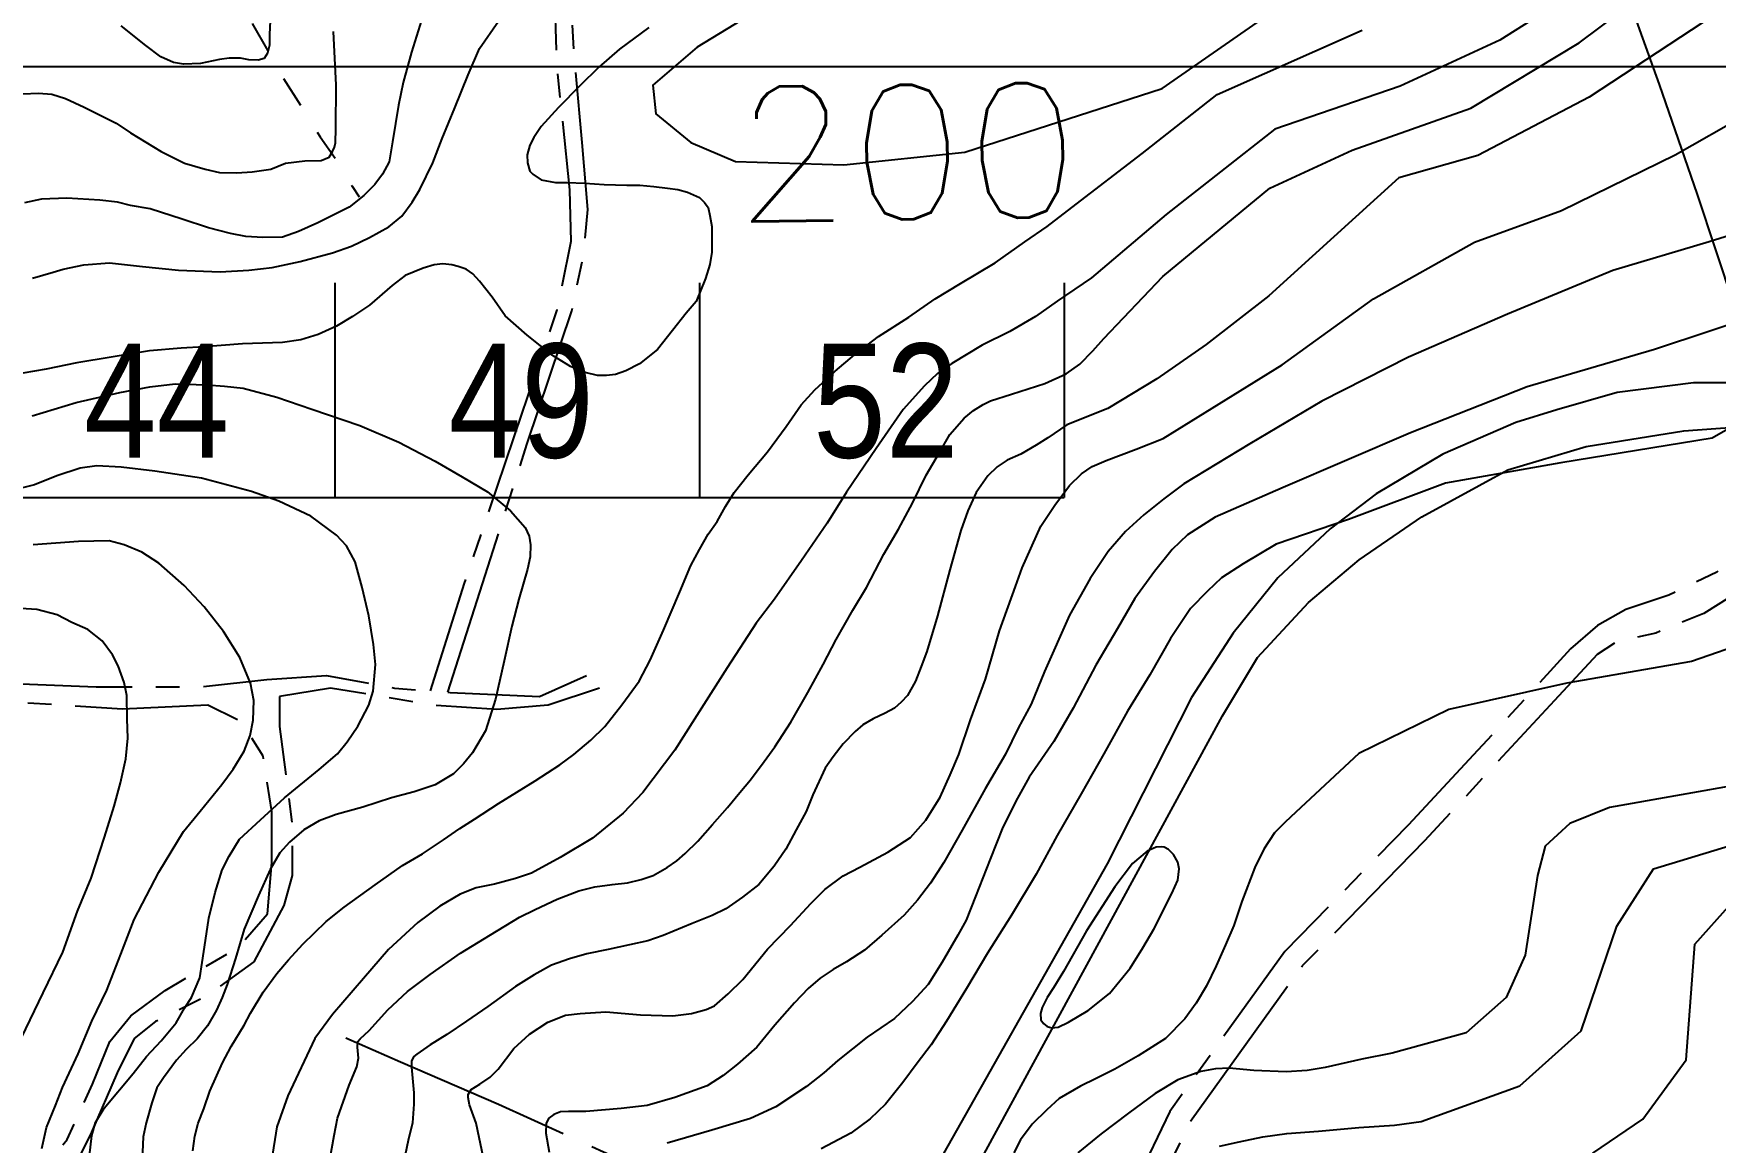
# Model space of a CAD drawing. Header units: millimetres. Extents: x 548366 to 1117317, y 7446967 to 14899125.
# Drawn here: x 556680 to 557211, y 7456075 to 7456425 of the extents above; entities that cross this region are included whole.
import ezdxf
from ezdxf.enums import TextEntityAlignment as Align

# ---------------------------------------------------------------- set-up
doc = ezdxf.new("R2010")
doc.units = ezdxf.units.MM
doc.header["$MEASUREMENT"] = 0
doc.linetypes.add('ESTR-TERRA', pattern=[1, 0.7, -0.1, 0.1, -0.1])
doc.linetypes.add('RIO_PERIODICO', pattern=[5.8, 3, -0.4, 0.4, -0.4, 0.4, -0.4, 0.4, -0.4])
for name, color, linetype in [('AUTO_ESTRADA', 224, 'Continuous'), ('CURVA_INTERMEDIÁRIA', 32, 'Continuous'), ('CURVA_MESTRA', 36, 'Continuous'), ('MALHA_TM', 8, 'Continuous'), ('RADIAIS', 222, 'Continuous'), ('RIO_PERIÓDICO', 4, 'RIO_PERIODICO'), ('RUA_PAV_S_MEIO_FIO', 2, 'ESTR-TERRA'), ('RUA_S_PAV', 2, 'ESTR-TERRA'), ('TXT_CURVA_MESTRA', 7, 'Continuous')]:
    doc.layers.add(name, color=color, linetype=linetype)
doc.styles.add('ar_n', font='ARIALN.TTF', dxfattribs={"height": 30})
doc.styles.add('ROMANS', font='romans.shx')

msp = doc.modelspace()

# ---------------------------------------------------------------- linework, layer by layer
at = {"layer": 'AUTO_ESTRADA', "ltscale": 2.5, "flags": 128}
for points in [[(557228.96, 7456315.09), (557203.9, 7456315.09), (557179.85, 7456312.08), (557160.8, 7456306.58), (557147.77, 7456302.57), (557124.72, 7456292.56), (557103.68, 7456280.05), (557089.14, 7456269.04), (557072.61, 7456253.53), (557058.58, 7456236.01), (557045.36, 7456215.75), (557018.8, 7456163.2), (556935.48, 7456015.8)], [(556508.02, 7455412.75), (556742.92, 7455557.58), (556773.38, 7455579.06), (556790.66, 7455592.63), (556809.18, 7455613.59), (556821.52, 7455635.78), (556828.93, 7455667.84), (556852.39, 7455770.18), (556862.26, 7455825.66), (556869.67, 7455854.02), (556878.31, 7455879.92), (556893.13, 7455913.21), (556909.18, 7455941.57), (557055.16, 7456209.92), (557066.27, 7456228.41), (557082.32, 7456245.68), (557098.37, 7456259.24), (557118.12, 7456272.8), (557145.28, 7456287.6), (557169.97, 7456295), (557200.83, 7456299.93), (557251.45, 7456303.63)]]:
    msp.add_lwpolyline(points, dxfattribs=at)
at = {"layer": 'CURVA_INTERMEDIÁRIA'}
for points, elevation in [([(557179.51, 7456446.59), (557142.75, 7456423.33), (557111.29, 7456408.77), (557071.68, 7456395.18), (557037.37, 7456368.25), (557013.8, 7456348.23), (557002.93, 7456340.89), (556996.16, 7456336.07), (556988, 7456331.35), (556979.29, 7456327), (556969.74, 7456321.16), (556965.15, 7456318.04), (556961.07, 7456314.15), (556954.3, 7456306.65), (556945.78, 7456294.33), (556936.41, 7456280.53), (556930.34, 7456270.82), (556922.28, 7456258.96), (556913.75, 7456246.83), (556907.91, 7456239.24), (556898.79, 7456225.08), (556888.5, 7456208.87), (556882.29, 7456199.15), (556872.14, 7456185.74), (556865.92, 7456179.16), (556856.28, 7456171.29), (556846.09, 7456165.18), (556837, 7456160.27), (556831.97, 7456158.62), (556825.3, 7456156.77), (556819.55, 7456155.57), (556814.45, 7456153.62), (556808.05, 7456149.82), (556801.1, 7456144.64), (556791.83, 7456136.12), (556783.95, 7456126.95), (556774.17, 7456115.67), (556768.61, 7456108.08), (556760.08, 7456089.92), (556756.62, 7456080.12), (556754.86, 7456069.47)], 180), ([(556773.44, 7456070.31), (556774.64, 7456077.44), (556775.76, 7456082.87), (556779.37, 7456093.34), (556781.88, 7456099.08), (556782.34, 7456101.86), (556782.06, 7456105.29), (556782.15, 7456107.05), (556782.9, 7456107.97), (556785.77, 7456110.57), (556791.61, 7456117.05), (556797.82, 7456122.89), (556805.01, 7456128.24), (556814.56, 7456135), (556824.02, 7456140.83), (556833.15, 7456146.31), (556838.15, 7456148.81), (556845.11, 7456152.05), (556851.97, 7456154.65), (556856.97, 7456155.94), (556862.44, 7456156.69), (556867.26, 7456157.24), (556871.62, 7456158.26), (556875.42, 7456159.56), (556879.78, 7456162.06), (556882.93, 7456164.1), (556885.52, 7456166.5), (556889.46, 7456170.38), (556894.09, 7456175.66), (556898.91, 7456180.94), (556902.81, 7456185.75), (556906.14, 7456189.74), (556910.5, 7456195.57), (556913.84, 7456200.11), (556918.84, 7456207.99), (556924.25, 7456217.33), (556929.07, 7456226.13), (556933.24, 7456234.1), (556938.44, 7456243.36), (556942.79, 7456250.49), (556948.29, 7456260.95), (556952.92, 7456268.91), (556957.28, 7456277.07), (556961.64, 7456285.96), (556965.81, 7456293.09), (556969.05, 7456298.83), (556973.62, 7456303.92), (556976.59, 7456306.42), (556979.65, 7456308.27), (556981.97, 7456309.38), (556988.55, 7456311.51), (556999.12, 7456314.94), (557005.79, 7456317.99), (557010.15, 7456321.05), (557014.23, 7456325.22), (557017.75, 7456329.11), (557036.36, 7456348.68), (557070.13, 7456376.56), (557096.16, 7456388.55), (557133.59, 7456401.87), (557167.85, 7456422.48), (557199.65, 7456446.4)], 170), ([(556874, 7456427.3), (556864.78, 7456420.43), (556858.27, 7456414.8), (556852.28, 7456408.9), (556845.49, 7456402.04), (556839.99, 7456396.05), (556837.72, 7456392.58), (556836.43, 7456390.15), (556835.62, 7456387.08), (556835.7, 7456384.59), (556836.51, 7456381.93), (556837.4, 7456380.96), (556840.07, 7456379.18), (556844.52, 7456378.37), (556848.24, 7456378.37), (556853.82, 7456378.13), (556859.89, 7456377.72), (556867.09, 7456377.56), (556871.21, 7456377.56), (556875.58, 7456377.16), (556879.95, 7456376.59), (556883.18, 7456376.11), (556886.25, 7456375.3), (556890.06, 7456373.6), (556891.59, 7456372.07), (556892.73, 7456370.45), (556893.32, 7456368), (556893.96, 7456364.52), (556893.96, 7456359.51), (556893.96, 7456356.36), (556893.32, 7456352.48), (556891.94, 7456348.04), (556888.95, 7456340.84), (556885.86, 7456337.07), (556881.49, 7456331.66), (556876.8, 7456325.68), (556871.06, 7456321.07), (556866.77, 7456318.89), (556863.53, 7456317.76), (556860.62, 7456317.43), (556857.87, 7456317.43), (556853.91, 7456318.32), (556849.3, 7456320.26), (556843.88, 7456323.66), (556835.63, 7456330.2), (556828.69, 7456336.29), (556824.57, 7456342.11), (556820.53, 7456347.2), (556818.5, 7456349.54), (556816.4, 7456351), (556813.81, 7456351.89), (556811.79, 7456352.37), (556808.96, 7456352.69), (556806.29, 7456352.37), (556802.81, 7456351.32), (556797.07, 7456348.98), (556792.94, 7456345.82), (556785.83, 7456339.68), (556780.49, 7456336.05), (556775.42, 7456333.05), (556769.59, 7456330.38), (556764.18, 7456328.68), (556758.35, 7456327.87), (556745.73, 7456327.39), (556733.68, 7456326.5), (556726.32, 7456326.01), (556716.4, 7456325.19), (556704.26, 7456323.25), (556693.42, 7456321.39), (556683.72, 7456319.37), (556668.86, 7456316.85)], 190), ([(556802.29, 7456429.68), (556799.06, 7456419.5), (556796.51, 7456409.94), (556794.94, 7456402.8), (556793.08, 7456391.26), (556792.01, 7456384.9), (556789.95, 7456380.99), (556787.51, 7456377.76), (556784.08, 7456374.24), (556779.38, 7456370.63), (556775.6, 7456368.72), (556769.53, 7456365.59), (556763.37, 7456362.85), (556758.38, 7456361.09), (556752.11, 7456360.99), (556746.83, 7456361.29), (556741.94, 7456362.27), (556734.99, 7456364.03), (556726.67, 7456366.76), (556716.59, 7456370.09), (556710.34, 7456371.16), (556706.23, 7456372.14), (556700.65, 7456372.82), (556690.27, 7456373.41), (556682.25, 7456373.11), (556676.87, 7456371.94)], 170), ([(556679.43, 7456348.18), (556685.99, 7456350.04), (556689.12, 7456351.02), (556695.58, 7456352.39), (556703.7, 7456352.97), (556714.14, 7456351.81), (556725.5, 7456350.64), (556738.71, 7456350.15), (556747.71, 7456350.64), (556755.15, 7456351.52), (556763.96, 7456353.47), (556774.14, 7456356.21), (556780.15, 7456358.3), (556785.82, 7456361.04), (556791.89, 7456364.36), (556796, 7456367.79), (556799.33, 7456372.19), (556801.68, 7456376.2), (556805.79, 7456384.61), (556808.73, 7456392.23), (556812.77, 7456401.99), (556816.98, 7456412.36), (556820.6, 7456420.67), (556826.57, 7456429.37)], 180), ([(557206.89, 7456428.94), (557170.96, 7456405.27), (557135.8, 7456386.94), (557110.81, 7456379.8), (557069.82, 7456342.61), (557050.06, 7456327.22), (557034.46, 7456316.33), (557018.96, 7456307.04), (557006.01, 7456301.87), (557000.03, 7456297.74), (556996.32, 7456295.42), (556991.5, 7456292.55), (556987.14, 7456290.7), (556983.99, 7456288.57), (556981.12, 7456285.7), (556977.41, 7456280.51), (556974.81, 7456274.67), (556972.59, 7456268.47), (556969.13, 7456256.07), (556965.24, 7456241.53), (556961.81, 7456230.23), (556960.03, 7456225.51), (556958.27, 7456220.88), (556955.67, 7456216.34), (556953.73, 7456214.21), (556951.59, 7456212.36), (556948.63, 7456210.78), (556944.83, 7456209.02), (556941.58, 7456207.08), (556939.17, 7456204.95), (556935.37, 7456201.15), (556932.22, 7456196.98), (556929.72, 7456193.37), (556925.82, 7456185.03), (556923.69, 7456179.75), (556920.51, 7456173.93), (556917.27, 7456167.82), (556913.65, 7456162.44), (556908.74, 7456156.7), (556903.64, 7456152.63), (556898.36, 7456149.01), (556894, 7456146.88), (556887.69, 7456144.38), (556878.61, 7456140.59), (556873.73, 7456138.87), (556867.89, 7456137.57), (556861.22, 7456136.18), (556854.45, 7456134.79), (556848.98, 7456133.22), (556843.32, 7456131.18), (556837.86, 7456128.12), (556831.92, 7456124.51), (556823.21, 7456118.12), (556816.44, 7456113.49), (556810.26, 7456109.26), (556804.98, 7456106.01), (556800.81, 7456103.05), (556799.79, 7456102.31), (556799.14, 7456101.01), (556799.05, 7456098.97), (556799.88, 7456090.92), (556799.88, 7456087.3), (556799.42, 7456081.37), (556798.03, 7456075.82), (556797.1, 7456071.29)], 160), ([(556676.32, 7456406.35), (556681.31, 7456406.54), (556685.52, 7456406.25), (556689.82, 7456404.88), (556695.7, 7456402.14), (556705.87, 7456397.16), (556710.38, 7456394.03), (556720.03, 7456388.11), (556727.37, 7456384.49), (556733.92, 7456382.63), (556738.43, 7456381.56), (556743.91, 7456381.46), (556748.8, 7456381.75), (556754.67, 7456382.63), (556759.27, 7456384.49), (556765.44, 7456385.17), (556770.53, 7456385.37), (556773.07, 7456386.35), (556774.15, 7456388.11), (556774.83, 7456389.48), (556775.13, 7456390.85), (556775.23, 7456395.43), (556775.33, 7456409.12), (556774.45, 7456426.04)], 160), ([(556730.01, 7456072.54), (556730.66, 7456077.15), (556731.72, 7456081.26), (556733.5, 7456085.86), (556735.44, 7456091.44), (556739.41, 7456100.33), (556742.16, 7456105.5), (556746.28, 7456112.29), (556748.25, 7456116.07), (556752.29, 7456122.69), (556756.58, 7456128.59), (556760.22, 7456132.88), (556764.83, 7456137.81), (556772.19, 7456145), (556777.88, 7456149.5), (556787.59, 7456156.53), (556796.25, 7456162.67), (556802.55, 7456166.39), (556809.19, 7456170.75), (556814.36, 7456174.31), (556818.94, 7456177.36), (556826.54, 7456182.21), (556838.11, 7456189.4), (556845.96, 7456194.49), (556850.32, 7456197.73), (556855.74, 7456202.25), (556860.11, 7456206.62), (556865.56, 7456213.46), (556870.98, 7456220.9), (556874.46, 7456227.53), (556878.66, 7456236.98), (556883.86, 7456249.1), (556887.26, 7456257.42), (556890.01, 7456262.51), (556892.76, 7456267.36), (556895.59, 7456271.32), (556898.26, 7456276.09), (556901.03, 7456280.43), (556905.39, 7456286.09), (556911.46, 7456293.36), (556917.36, 7456301.28), (556922.14, 7456308.15), (556926.47, 7456312.91), (556932.86, 7456318.81), (556939, 7456323.98), (556946.61, 7456329.72), (556956.15, 7456335.86), (556964.48, 7456341.68), (556972.49, 7456346.45), (556983.37, 7456353.04), (556992.76, 7456359.67), (556999.79, 7456364.44), (557007.57, 7456370.43), (557029.85, 7456387.5), (557053.55, 7456406.12), (557099.26, 7456426.43)], 190), ([(557243.63, 7456370.51), (557208.85, 7456359.68), (557178.43, 7456350.63), (557145.18, 7456336.83), (557113.9, 7456323.18), (557086.56, 7456309.3), (557063.85, 7456295.87), (557042.99, 7456283.17), (557036.68, 7456278.45), (557030.29, 7456273.45), (557024.54, 7456268.17), (557019.07, 7456261.87), (557013.39, 7456253.36), (557006.9, 7456241.69), (556999.02, 7456223.9), (556994.76, 7456213.62), (556990.65, 7456206.04), (556986.67, 7456197.8), (556980.27, 7456186.87), (556972.95, 7456173.81), (556967.18, 7456163.64), (556963.01, 7456157.06), (556958.84, 7456151.69), (556954.67, 7456146.96), (556947.62, 7456140.67), (556942.15, 7456135.94), (556936.5, 7456132.24), (556932.28, 7456129.86), (556928.11, 7456127.08), (556924.31, 7456123.83), (556920.05, 7456119.3), (556913.84, 7456112.26), (556908.18, 7456105.31), (556902.06, 7456099.94), (556897.48, 7456096.35), (556892.47, 7456093.11), (556882.28, 7456089.4), (556873.56, 7456086.9), (556865.31, 7456085.98), (556854.1, 7456084.96), (556848.63, 7456084.96), (556846.12, 7456084.87), (556843.99, 7456084.03), (556842.42, 7456082.92), (556841.58, 7456081.25), (556841.49, 7456078.1), (556842.6, 7456072.18)], 140), ([(557226.21, 7456337.11), (557191.62, 7456325.67), (557151.36, 7456313.89), (557114.58, 7456299.33), (557074.32, 7456282), (557052.88, 7456272.66), (557044.15, 7456267.08), (557039.33, 7456262.46), (557033.71, 7456255.54), (557027.48, 7456247.01), (557022.03, 7456237.5), (557015.2, 7456225.96), (557008.07, 7456212.31), (557001.94, 7456201.87), (556994.09, 7456190.54), (556990.47, 7456183.91), (556985.86, 7456174.78), (556981.84, 7456164.65), (556977.22, 7456152.91), (556974.21, 7456145.38), (556971.57, 7456140.67), (556966.65, 7456132.14), (556962.23, 7456125.12), (556957.31, 7456119.7), (556951.59, 7456114.38), (556942.95, 7456108.46), (556933.71, 7456101.13), (556929.33, 7456097.25), (556923.81, 7456092.84), (556914.16, 7456086.42), (556906.13, 7456082.8), (556893.98, 7456079.09), (556879.82, 7456074.98)], 130), ([(557246.93, 7456319.02), (557209.82, 7456297.64), (557162, 7456289.8), (557125.61, 7456283.38), (557094.92, 7456271.98), (557072.09, 7456264.14), (557061.66, 7456257.94), (557054.87, 7456253.49), (557050.42, 7456249.28), (557045.05, 7456243.86), (557038.73, 7456234.32), (557032.2, 7456222.88), (557025.15, 7456211.46), (557017.72, 7456197.91), (557010.59, 7456185.27), (557002.95, 7456172.12), (556996.39, 7456159.99), (556988.56, 7456146.94), (556981.03, 7456135), (556974.3, 7456123.86), (556968.04, 7456113.55), (556963.22, 7456106.02), (556958.8, 7456100.2), (556954.28, 7456094.18), (556948.76, 7456087.26), (556943.94, 7456082.64), (556937.81, 7456078.12), (556928.42, 7456073.24)], 120), ([(556697.44, 7456070.95), (556698.12, 7456077.38), (556699.36, 7456081.51), (556702.05, 7456086.02), (556711.18, 7456096.96), (556715.44, 7456102.31), (556720.05, 7456107.3), (556724.76, 7456112.96), (556727.44, 7456117.57), (556729.65, 7456121.03), (556732.25, 7456127.17), (556733.02, 7456132.06), (556734.07, 7456138.94), (556735.13, 7456146.04), (556737.05, 7456154.2), (556739.36, 7456161.3), (556741.56, 7456165.62), (556744.76, 7456170.97), (556751.39, 7456177.11), (556758.97, 7456184.02), (556769.93, 7456193.04), (556775.78, 7456197.94), (556778.76, 7456201.68), (556782.15, 7456206.73), (556785.6, 7456213.26), (556786.95, 7456217.77), (556787.72, 7456226.12), (556787.05, 7456232.45), (556785.6, 7456241.48), (556783.49, 7456250.48), (556781.28, 7456258.54), (556778.59, 7456263.63), (556775.42, 7456266.98), (556767.26, 7456273.03), (556757.17, 7456277.73), (556748.53, 7456280.81), (556732.81, 7456284.97), (556718.02, 7456287.18), (556707.45, 7456288.43), (556699.77, 7456288.91), (556694.48, 7456288.14), (556687.09, 7456285.74), (556680.07, 7456282.86), (556671.56, 7456280.75)], 210), ([(556682.34, 7456073.34), (556683.88, 7456079.97), (556686.66, 7456086.88), (556688.88, 7456092.61), (556693.88, 7456103.17), (556698.2, 7456113.53), (556702.91, 7456123.32), (556707.33, 7456134.65), (556711.57, 7456145.67), (556719.35, 7456160.54), (556727.13, 7456173.4), (556732.35, 7456179.81), (556739.26, 7456188.25), (556742.82, 7456193.05), (556746.27, 7456198.81), (556748.2, 7456203.71), (556749.06, 7456208.6), (556749.35, 7456214.74), (556748.29, 7456220.29), (556744.84, 7456228.35), (556739.74, 7456236.61), (556733.6, 7456244.38), (556727.35, 7456251.1), (556719.33, 7456258.16), (556713.95, 7456261.61), (556708.38, 7456263.92), (556703.67, 7456265.16), (556693.97, 7456264.97), (556679.66, 7456263.92)], 220), ([(556675.91, 7456108.28), (556682.82, 7456122.49), (556688.97, 7456135.35), (556693.68, 7456148.21), (556697.93, 7456158.65), (556702.15, 7456171.61), (556705.23, 7456181.4), (556707.25, 7456188.76), (556708.88, 7456196.34), (556709.55, 7456202.87), (556709.36, 7456209.01), (556709.17, 7456216.4), (556708.4, 7456220.43), (556706.48, 7456225.71), (556704.66, 7456229.17), (556701.37, 7456233.58), (556696.86, 7456237.22), (556691.86, 7456239.43), (556687.16, 7456241.83), (556680.82, 7456243.56), (556672.46, 7456244.04)], 230), ([(557240.96, 7456240.15), (557203.28, 7456227.08), (557163.88, 7456220.27), (557126.65, 7456211.91), (557098.18, 7456198.01), (557078.33, 7456179.49), (557074.92, 7456176.38), (557071.6, 7456172.97), (557068.19, 7456167.85), (557065.38, 7456162.03), (557061.26, 7456151.3), (557058.75, 7456143.77), (557056.11, 7456137.66), (557053.2, 7456130.94), (557050.08, 7456124.72), (557046.87, 7456119.2), (557043.26, 7456114.28), (557037.23, 7456108.06), (557028.59, 7456102.54), (557021.16, 7456098.33), (557015.29, 7456095.44), (557010.37, 7456093.03), (557003.64, 7456089.12), (556999.72, 7456085.5), (556995.1, 7456080.99), (556991.39, 7456076.07), (556989.28, 7456071.96)], 110), ([(557054.24, 7456074.09), (557060.49, 7456075.37), (557067.94, 7456077.03), (557075.48, 7456078.04), (557085.46, 7456078.79), (557098.24, 7456079.9), (557109.54, 7456080.63), (557117.91, 7456081.82), (557149.08, 7456093.1), (557168.42, 7456110.49), (557179.69, 7456143.49), (557191.28, 7456161.66), (557231.76, 7456173.93)], 90), ([(557035.8, 7456168.62), (557034.2, 7456168.42), (557031.38, 7456167.21), (557026.76, 7456163.3), (557021.14, 7456155.97), (557012.2, 7456142.03), (557004.97, 7456129.18), (557001.84, 7456124.09), (556999.83, 7456120.98), (556998.22, 7456117.87), (556997.72, 7456115.97), (556997.82, 7456113.96), (556998.62, 7456112.75), (556999.83, 7456111.85), (557001.24, 7456111.45), (557003.34, 7456111.65), (557006.56, 7456113.16), (557012.78, 7456116.87), (557019.51, 7456122.29), (557026.04, 7456130.21), (557030.06, 7456136.64), (557033.5, 7456142.52), (557039.22, 7456153.86), (557041.03, 7456158.07), (557041.53, 7456161.59), (557041.03, 7456163.69), (557039.72, 7456166.1), (557038.12, 7456167.71), (557036.71, 7456168.51), (557035.8, 7456168.62)], 120), ([(557172.1, 7456071.86), (557187.95, 7456082.6), (557201.54, 7456101.26), (557204.29, 7456137.83), (557215.78, 7456150.64)], 80)]:
    msp.add_lwpolyline(points, dxfattribs=dict(at, elevation=elevation))
at = {"layer": 'CURVA_MESTRA', "elevation": 200}
msp.add_lwpolyline([(557039.17, 7456468.34), (556951.68, 7456448.26), (556912.46, 7456435.2), (556889.33, 7456421.14), (556875.25, 7456409.09), (556876.25, 7456400.05), (556887.31, 7456391.01), (556901.39, 7456384.99), (556935.59, 7456383.98), (556973.8, 7456388), (557036.15, 7456408.09), (557072.35, 7456433.19), (557081.4, 7456443.24), (557080.4, 7456450.27), (557078.39, 7456457.29), (557070.34, 7456462.32), (557062.3, 7456464.32), (557055.26, 7456466.33)], close=True, dxfattribs=at)
at = {"layer": 'CURVA_MESTRA'}
for points, elevation in [([(556754.67, 7456433.38), (556754.28, 7456425.26), (556754.28, 7456421.74), (556753.59, 7456419.2), (556752.62, 7456417.54), (556750.66, 7456417.05), (556747.72, 7456417.15), (556745.08, 7456417.64), (556741.56, 7456417.64), (556738.42, 7456417.25), (556732.45, 7456415.97), (556727.07, 7456415.78), (556723.94, 7456416.27), (556719.93, 7456418.03), (556715.23, 7456421.65), (556707.43, 7456427.82)], 150), ([(556821.86, 7456070.22), (556819.54, 7456081.34), (556817.41, 7456087.08), (556816.95, 7456089.4), (556816.95, 7456090.32), (556817.97, 7456091.9), (556820.66, 7456093.66), (556823.99, 7456095.88), (556826.47, 7456098.34), (556831.38, 7456104.92), (556836.39, 7456109.46), (556842.13, 7456113.16), (556847.7, 7456115.39), (556852.33, 7456115.94), (556860.49, 7456116.41), (556871.43, 7456115.48), (556881.62, 7456115.2), (556887.56, 7456115.94), (556892.1, 7456117.24), (556894.79, 7456118.35), (556899.05, 7456122.15), (556903.74, 7456126.67), (556911.52, 7456136.21), (556918.75, 7456143.71), (556925.15, 7456150.66), (556929.6, 7456155.11), (556935.44, 7456159.46), (556940.68, 7456162.12), (556949.48, 7456166.85), (556956.62, 7456171.57), (556961.53, 7456177.04), (556965.98, 7456184.26), (556969.14, 7456191.3), (556971.92, 7456197.78), (556975.65, 7456208.7), (556980.38, 7456221.48), (556984.74, 7456236.76), (556989.86, 7456250.74), (556991.9, 7456256.67), (556997.83, 7456269.83), (557002.28, 7456276.49), (557006.82, 7456282.7), (557010.62, 7456286.41), (557014.05, 7456288.72), (557018.45, 7456290.55), (557027.9, 7456294.17), (557036.43, 7456297.5), (557074.01, 7456320.74), (557102.87, 7456341.61), (557134.71, 7456359.5), (557162.21, 7456369.49), (557198.14, 7456387.07), (557220.32, 7456399.7)], 150), ([(556679.33, 7456304.65), (556693.25, 7456308.93), (556707, 7456312.05), (556716.46, 7456313.84), (556724.5, 7456314.82), (556734.47, 7456314.45), (556740, 7456314), (556745.99, 7456313.47), (556756.61, 7456310.53), (556767.59, 7456306.78), (556782.77, 7456301.61), (556795.14, 7456296.32), (556806.57, 7456290.34), (556815.05, 7456285.44), (556823.08, 7456280.71), (556830.4, 7456274.73), (556834.96, 7456269.39), (556836.3, 7456266.63), (556836.66, 7456263.95), (556836.57, 7456260.2), (556835.68, 7456256.28), (556833, 7456246.74), (556830.77, 7456238.26), (556828.35, 7456227.3), (556825.58, 7456215.17), (556822.46, 7456205.18), (556818.35, 7456198.22), (556815.5, 7456194.74), (556812.31, 7456191.66), (556806.6, 7456188.18), (556799.99, 7456185.95), (556792.76, 7456184.08), (556783.75, 7456181.13), (556775.27, 7456178.81), (556769.91, 7456176.76), (556765.09, 7456173.91), (556760.54, 7456170.07), (556757.57, 7456166.71), (556754.44, 7456161.45), (556750.78, 7456153.24), (556746.23, 7456142.54), (556743.55, 7456133.26), (556740.88, 7456125.05), (556739.32, 7456121.04), (556737.54, 7456117.03), (556734.68, 7456112.03), (556731.47, 7456107.93), (556727.99, 7456104.54), (556724.86, 7456101.15), (556720.75, 7456095.62), (556718.7, 7456092.5), (556717.09, 7456087.77), (556715.31, 7456081.44), (556714.33, 7456076.99), (556713.97, 7456067.27)], 200), ([(557241.74, 7456192.38), (557177.37, 7456181.04), (557164.88, 7456175.93), (557157.09, 7456168.83), (557154.7, 7456159.52), (557150.71, 7456134.35), (557144.75, 7456120.96), (557132.08, 7456109.8), (557108.77, 7456103.44), (557099.21, 7456101.51), (557087.63, 7456098.85), (557081.93, 7456097.93), (557075.31, 7456097.56), (557065.11, 7456097.93), (557057.25, 7456098.66), (557052.93, 7456098.47), (557048.34, 7456097.65), (557041.08, 7456094.98), (557033.91, 7456090.67), (557025.45, 7456084.51), (557016.9, 7456077.9), (557009.55, 7456071.93)], 100)]:
    msp.add_lwpolyline(points, dxfattribs=dict(at, elevation=elevation))
at = {"layer": 'MALHA_TM'}
msp.add_lwpolyline([(549360, 7456415), (559365, 7456415)], dxfattribs=at)
at = {"layer": 'RADIAIS', "linetype": 'Continuous', "ltscale": 2.5}
for p, q in [((556774.9, 7456346.68), (556774.9, 7456278.94)), ((556774.9, 7456346.68), (556774.9, 7456278.94)), ((556890.02, 7456346.68), (556890.02, 7456278.94)), ((556890.02, 7456346.68), (556890.02, 7456278.94)), ((557005.15, 7456346.68), (557005.15, 7456278.94)), ((556314.4, 7456278.94), (557005.15, 7456278.94))]:
    msp.add_line(p, q, dxfattribs=at)
for radius in [4998.2, 3998.56, 2998.91]:
    msp.add_circle((554363.71, 7455412.75), radius, dxfattribs=at)
at = {"layer": 'RIO_PERIÓDICO', "ltscale": 25, "flags": 128}
for points in [[(556713.95, 7456505.67), (556716.31, 7456498.94), (556719, 7456488.18), (556724.39, 7456472.53), (556729.78, 7456462.27), (556736.9, 7456450.18), (556747.68, 7456430.49), (556757.61, 7456413), (556770.24, 7456392.81), (556775.66, 7456385.12), (556780.37, 7456377.21), (556782.56, 7456373.85)], [(556778.32, 7456108.29), (556795.63, 7456100.64), (556826.55, 7456087.31), (556859.75, 7456072.29), (556887.27, 7456059.81), (556911.29, 7456047.37), (556942.89, 7456028.9)]]:
    msp.add_lwpolyline(points, dxfattribs=at)
at = {"layer": 'RUA_PAV_S_MEIO_FIO', "ltscale": 75, "flags": 128}
for points in [[(557405.22, 7456311.97), (557389.4, 7456298.56), (557380.4, 7456291.26), (557370.29, 7456286.77), (557355.12, 7456284.53), (557332.08, 7456282.84), (557304.54, 7456282.84), (557280.94, 7456282.84), (557264.08, 7456282.84), (557251.15, 7456281.16), (557242.72, 7456276.67), (557230.36, 7456267.69), (557211.25, 7456255.34), (557196.08, 7456248.05), (557182.59, 7456243.56), (557173.6, 7456238.51), (557165.04, 7456231.05), (557135.82, 7456199.05), (557113.86, 7456175.42), (557074.91, 7456135.56), (557038.51, 7456084.98), (557019.76, 7456045.96), (557007.51, 7456026.08), (556988.88, 7455995.08), (556980.88, 7455982.3), (556974.31, 7455967.53), (556960.42, 7455924.75), (556953.79, 7455911.49), (556952.1, 7455881.24), (556960, 7455838.67), (556966.05, 7455794.82), (556961.57, 7455761.98), (556953.84, 7455728), (556947.66, 7455694.09), (556936.93, 7455657.34), (556924.73, 7455620.8), (556895.14, 7455564.81), (556875.31, 7455526.71), (556841.9, 7455487.27), (556775.07, 7455412.75), (556775.07, 7455412.75)], [(557317.38, 7456274.62), (557290.36, 7456274.26), (557261.7, 7456274.82), (557256.08, 7456274.82), (557244.28, 7456268.09), (557228.55, 7456255.74), (557207.19, 7456242.27), (557192.02, 7456236.1), (557179.65, 7456233.29), (557173.47, 7456229.36), (557159.99, 7456214.77), (557118.96, 7456170.43), (557080.39, 7456130.96), (557044.67, 7456081.32), (557026.03, 7456042.54), (557013.6, 7456022.37), (556994.97, 7455991.34), (556987.2, 7455978.93), (556980.99, 7455964.97), (556967.04, 7455922.03), (556960.83, 7455909.62), (556959.28, 7455881.7), (556967.04, 7455839.81), (556973.26, 7455794.83), (556968.6, 7455760.7), (556960.83, 7455726.57), (556954.62, 7455692.44), (556943.75, 7455655.21), (556931.32, 7455617.98), (556901.47, 7455561.49), (556881.27, 7455522.71), (556847.1, 7455482.38), (556781.39, 7455412.75), (556781.39, 7455412.75)]]:
    msp.add_lwpolyline(points, dxfattribs=at)
at = {"layer": 'RUA_S_PAV', "ltscale": 75, "flags": 128}
for points in [[(556810.57, 7456217.4), (556835.63, 7456295.96), (556849.74, 7456337.84), (556853.46, 7456355.73), (556854.78, 7456369.84), (556853.02, 7456391), (556850.37, 7456420.53), (556849.49, 7456436.84), (556851.69, 7456452.27), (556862.27, 7456473.22), (556875.06, 7456485.13), (556899.32, 7456503.2), (556925.35, 7456522.16), (556935.93, 7456537.14), (556948.73, 7456551.69), (556960.64, 7456560.51), (556967.25, 7456571.09), (556969.02, 7456578.14), (556969.46, 7456585.64), (556965.49, 7456590.48), (556957.99, 7456593.57), (556949.63, 7456594.26), (556940.37, 7456594.26), (556935.08, 7456595.14), (556931.99, 7456596.9), (556930.22, 7456600.43), (556928.46, 7456609.25), (556927.58, 7456626.88), (556935.08, 7456646.27), (556945.22, 7456662.14), (556954.93, 7456671.4), (556972.13, 7456677.57), (557002.13, 7456683.75), (557031.24, 7456693.88), (557037.86, 7456700.06), (557040.06, 7456706.23), (557040.06, 7456711.08), (557035.69, 7456717.9), (557030.84, 7456721.87), (557018.49, 7456728.04), (556985.85, 7456735.54), (556977.91, 7456737.74)], [(556841.13, 7456571.93), (556858.36, 7456564.57), (556878.21, 7456560.61), (556901.58, 7456557.52), (556913.49, 7456560.17), (556920.99, 7456567.66), (556929.82, 7456580.88), (556937.31, 7456588.38), (556947.46, 7456590.58), (556956.72, 7456588.38), (556962.02, 7456582.65), (556962.9, 7456574.27), (556957.61, 7456566.78), (556939.08, 7456551.79), (556925.85, 7456535.92), (556911.73, 7456519.61), (556896.29, 7456509.91), (556878.65, 7456495.8), (556861, 7456483.02), (556853.5, 7456469.35), (556846.76, 7456455.86), (556844.11, 7456442.19), (556845, 7456414.42), (556848.97, 7456376.07), (556849.41, 7456359.76), (556845, 7456338.16), (556833.97, 7456305.54), (556815.78, 7456251.87), (556805.02, 7456217.83)], [(556118.99, 7456003.44), (556135.74, 7455997.36), (556143.52, 7455995.8), (556154.41, 7455991.53), (556174.25, 7455979.87), (556182.42, 7455977.15), (556196.04, 7455977.15), (556235.33, 7455994.14), (556254.45, 7456003.69), (556269.46, 7456007.78), (556287.21, 7456017.32), (556294.04, 7456025.51), (556298.13, 7456037.78), (556300.87, 7456055.5), (556307.69, 7456073.23), (556315.88, 7456084.14), (556325.44, 7456092.32), (556333.63, 7456093.68), (556358.21, 7456099.14), (556390.98, 7456110.05), (556405.99, 7456118.23), (556422.38, 7456130.5), (556431.93, 7456145.5), (556437.4, 7456155.05), (556451.05, 7456171.41), (556464.7, 7456185.04), (556486.55, 7456201.41), (556516.58, 7456219.13), (556529.38, 7456236.42), (556539.21, 7456259.07), (556545.18, 7456279.26), (556547.32, 7456292.08), (556553.31, 7456301.05), (556562.71, 7456306.6), (556570.84, 7456306.6), (556575.66, 7456303.1), (556581.54, 7456294.47), (556591.36, 7456273.68), (556604.24, 7456240.32), (556620.34, 7456234.13), (556632.63, 7456225.95), (556644.92, 7456223.22), (556664.03, 7456220.5), (556699.53, 7456219.13), (556732.3, 7456219.13), (556753.37, 7456221.38), (556772.22, 7456222.72), (556793.77, 7456218.69), (556805.02, 7456217.83)], [(556566, 7455827.86), (556580.82, 7455864.17), (556592.94, 7455897.8), (556596.98, 7455916.63), (556602.36, 7455930.08), (556611.79, 7455939.49), (556621.22, 7455950.25), (556626.61, 7455965.05), (556626.61, 7455983.88), (556633.34, 7456012.13), (556644.53, 7456033.11), (556658, 7456049.25), (556671.47, 7456061.35), (556684.94, 7456069.42), (556690.32, 7456076.15), (556698.4, 7456093.63), (556703.79, 7456107.08), (556710.52, 7456115.15), (556721.3, 7456123.22), (556744.19, 7456136.67), (556753.62, 7456147.43), (556754.97, 7456163.57), (556754.97, 7456179.71), (556752.27, 7456197.2), (556745.54, 7456207.96), (556734.77, 7456213.34), (556707.83, 7456212), (556667.43, 7456214.69), (556640.49, 7456218.72), (556622.99, 7456222.76), (556608.17, 7456230.83), (556601.03, 7456233.12), (556587.34, 7456267.27), (556576.78, 7456290.53), (556571.1, 7456299.73), (556567.85, 7456300.81), (556559.73, 7456297.83), (556554.59, 7456292.69), (556550.53, 7456280.79), (556548.36, 7456267.81), (556543.76, 7456255.1), (556534.83, 7456233.46), (556512.5, 7456207.99), (556502.53, 7456202.63), (556470.21, 7456179.77), (556454.05, 7456164.97), (556436.54, 7456139.42), (556428.46, 7456124.62), (556409.61, 7456111.17), (556389.41, 7456101.76), (556367.86, 7456095.03), (556343.62, 7456089.65), (556327.46, 7456084.27), (556319.38, 7456074.86), (556312.64, 7456066.79), (556311.3, 7456060.06), (556309.95, 7456046.61), (556304.46, 7456024.88), (556296.38, 7456014.12), (556281.57, 7456006.05), (556254.64, 7455995.29), (556242.51, 7455987.22), (556217.6, 7455977.37), (556186.7, 7455967.43), (556177.36, 7455967.82), (556169.58, 7455970.93), (556150.91, 7455984.53), (556142.35, 7455987.25), (556134.96, 7455985.7), (556127.57, 7455983.37)], [(556810.57, 7456217.4), (556811.28, 7456217.34), (556839.56, 7456216), (556854.38, 7456222.72)], [(556858.42, 7456218.69), (556842.25, 7456213.31), (556826.09, 7456211.96), (556805.89, 7456213.31), (556773.57, 7456218.69), (556757.41, 7456216), (556757.41, 7456206.58), (556761.45, 7456175.65), (556761.45, 7456159.51), (556758.76, 7456150.09), (556749.27, 7456132.22), (556734.45, 7456121.46), (556718.29, 7456113.39), (556711.56, 7456108.01), (556706.17, 7456097.25), (556698.09, 7456078.42), (556694.05, 7456070.35), (556685.97, 7456062.28), (556673.85, 7456054.21), (556659.04, 7456038.06), (556650.96, 7456025.96), (556638.84, 7456004.44), (556634.8, 7455978.88), (556630.76, 7455953.33), (556609.21, 7455929.12), (556606.51, 7455919.7), (556599.67, 7455899.14), (556588.9, 7455868.21), (556578.12, 7455837.27), (556572.74, 7455822.48)]]:
    msp.add_lwpolyline(points, dxfattribs=at)

# ---------------------------------------------------------------- texts
at = {"layer": 'RADIAIS', "linetype": 'Continuous', "ltscale": 2.5, "style": 'ar_n'}
for s, p in [('44', (556718.61, 7456291.49)), ('49', (556833.74, 7456291.49)), ('52', (556948.86, 7456291.49))]:
    msp.add_text(s, height=36, dxfattribs=at).set_placement(p, align=Align.CENTER)
at = {"layer": 'TXT_CURVA_MESTRA', "ltscale": 4, "style": 'ROMANS'}
msp.add_text('200', height=42.5, rotation=0.8215, dxfattribs=at).set_placement((556955.57, 7456387.99), align=Align.MIDDLE)

doc.saveas('drawing.dxf')
